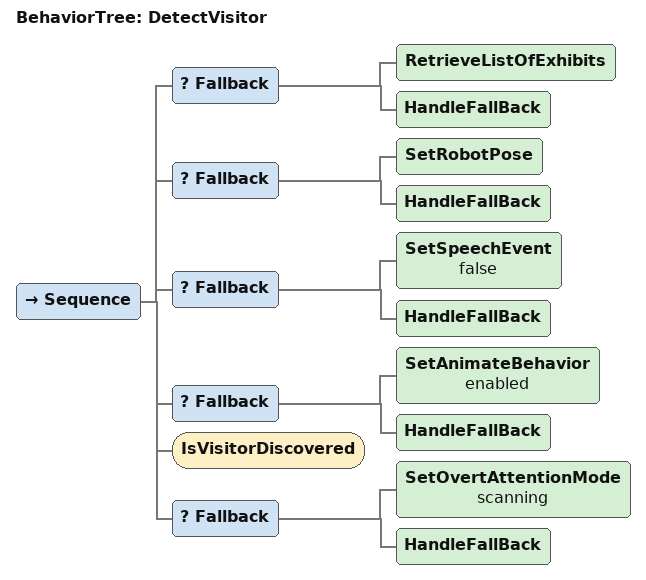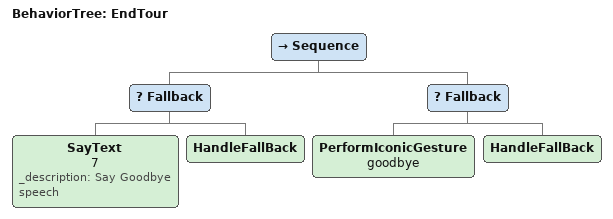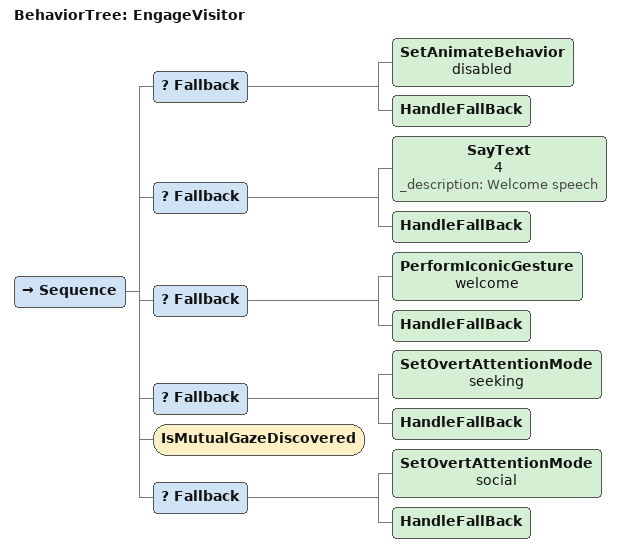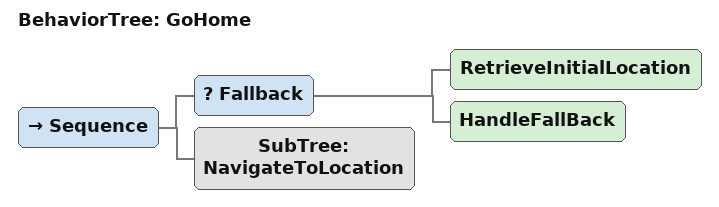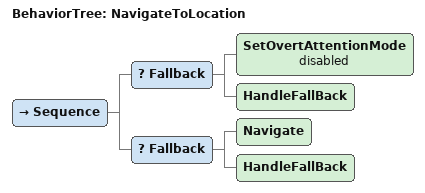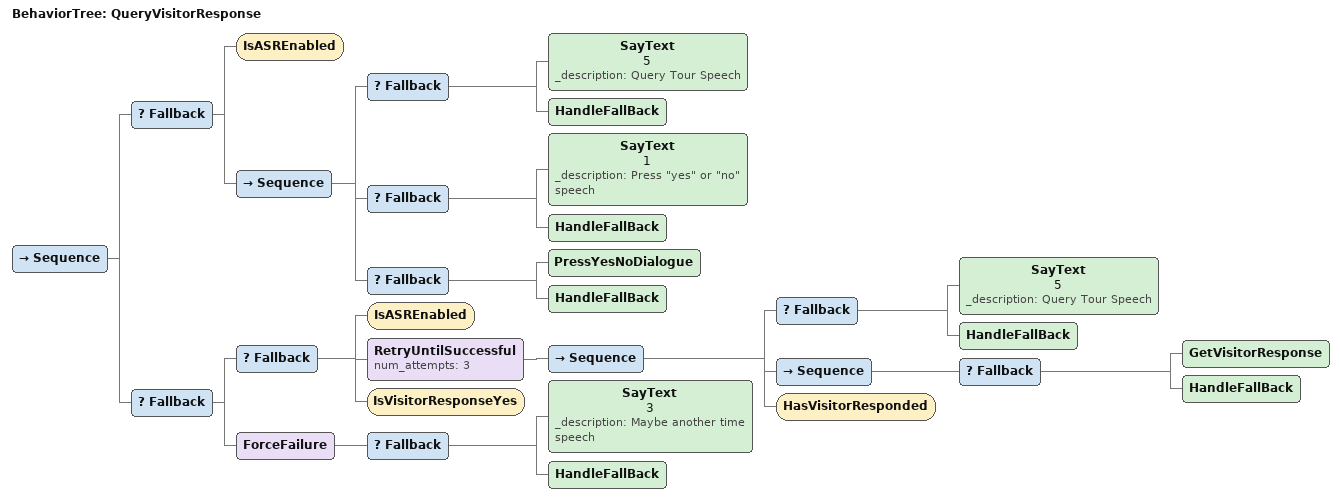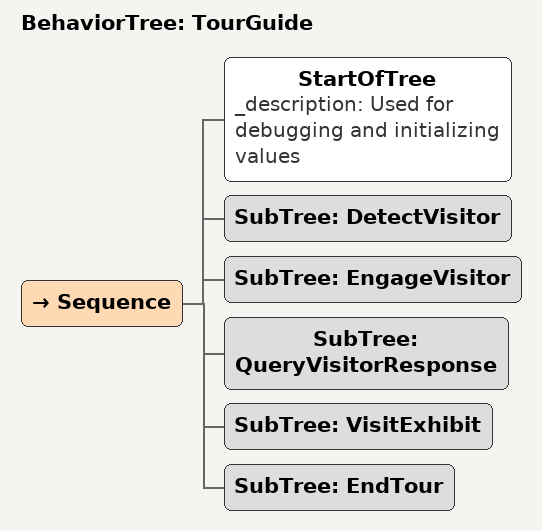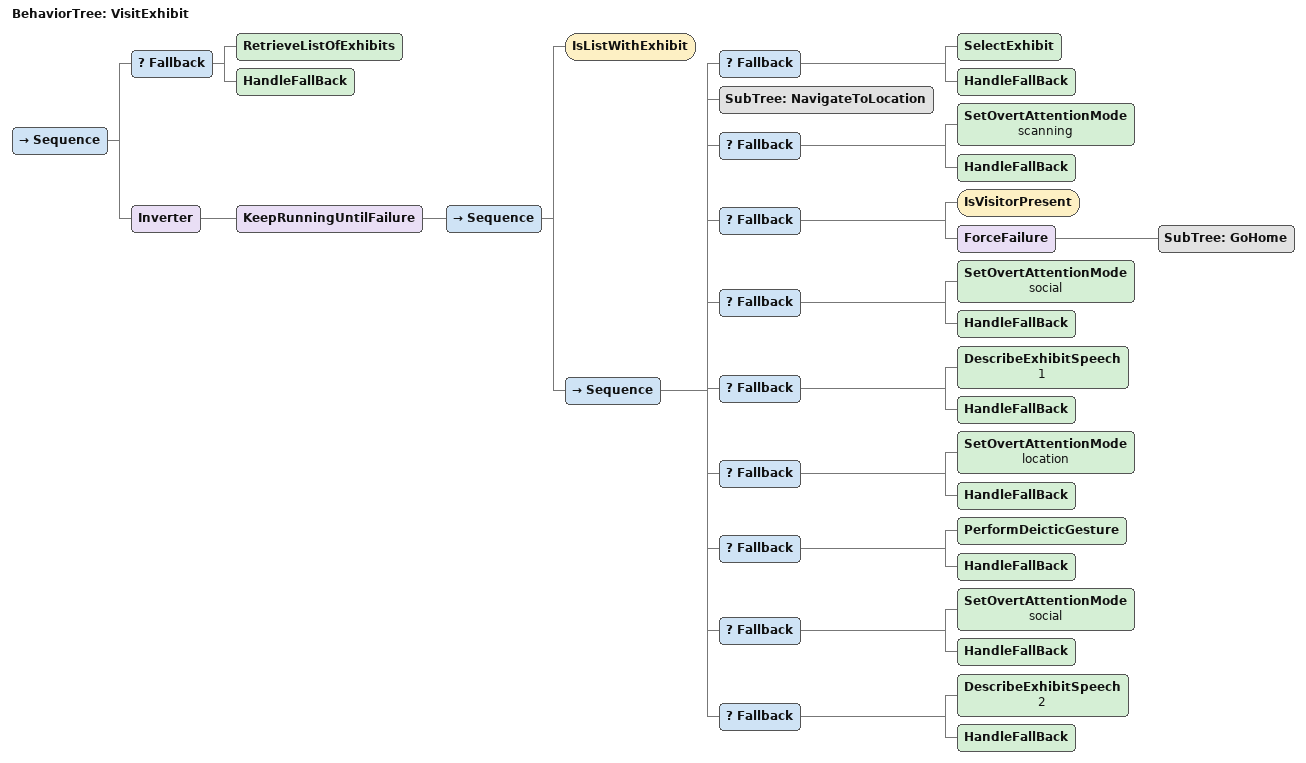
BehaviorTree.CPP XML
<?xml version="1.0" encoding="UTF-8"?>
<root BTCPP_format="4"
      main_tree_to_execute="TourGuide">
  <BehaviorTree ID="DetectVisitor">
    <Sequence>
      <Fallback>
        <RetrieveListOfExhibits/>
        <HandleFallBack/>
      </Fallback>
      <Fallback>
        <SetRobotPose/>
        <HandleFallBack/>
      </Fallback>
      <Fallback>
        <SetSpeechEvent name="false"/>
        <HandleFallBack/>
      </Fallback>
      <Fallback>
        <SetAnimateBehavior name="enabled"/>
        <HandleFallBack/>
      </Fallback>
      <IsVisitorDiscovered/>
      <Fallback>
        <SetOvertAttentionMode name="scanning"/>
        <HandleFallBack/>
      </Fallback>
    </Sequence>
  </BehaviorTree>

  <BehaviorTree ID="EndTour">
    <Sequence>
      <Fallback>
        <SayText name="7"
                 _description="Say Goodbye speech"/>
        <HandleFallBack/>
      </Fallback>
      <Fallback>
        <PerformIconicGesture name="goodbye"/>
        <HandleFallBack/>
      </Fallback>
    </Sequence>
  </BehaviorTree>

  <BehaviorTree ID="EngageVisitor">
    <Sequence>
      <Fallback>
        <SetAnimateBehavior name="disabled"/>
        <HandleFallBack/>
      </Fallback>
      <Fallback>
        <SayText name="4"
                 _description="Welcome speech"/>
        <HandleFallBack/>
      </Fallback>
      <Fallback>
        <PerformIconicGesture name="welcome"/>
        <HandleFallBack/>
      </Fallback>
      <Fallback>
        <SetOvertAttentionMode name="seeking"/>
        <HandleFallBack/>
      </Fallback>
      <IsMutualGazeDiscovered/>
      <Fallback>
        <SetOvertAttentionMode name="social"/>
        <HandleFallBack/>
      </Fallback>
    </Sequence>
  </BehaviorTree>

  <BehaviorTree ID="GoHome">
    <Sequence>
      <Fallback>
        <RetrieveInitialLocation/>
        <HandleFallBack/>
      </Fallback>
      <SubTree ID="NavigateToLocation"/>
    </Sequence>
  </BehaviorTree>

  <BehaviorTree ID="NavigateToLocation">
    <Sequence>
      <Fallback>
        <SetOvertAttentionMode name="disabled"/>
        <HandleFallBack/>
      </Fallback>
      <Fallback>
        <Navigate/>
        <HandleFallBack/>
      </Fallback>
    </Sequence>
  </BehaviorTree>

  <BehaviorTree ID="QueryVisitorResponse">
    <Sequence>
      <Fallback>
        <IsASREnabled/>
        <Sequence>
          <Fallback>
            <SayText name="5"
                     _description="Query Tour Speech"/>
            <HandleFallBack/>
          </Fallback>
          <Fallback>
            <SayText name="1"
                     _description="Press &quot;yes&quot; or &quot;no&quot; speech"/>
            <HandleFallBack/>
          </Fallback>
          <Fallback>
            <PressYesNoDialogue/>
            <HandleFallBack/>
          </Fallback>
        </Sequence>
      </Fallback>
      <Fallback>
        <Fallback>
          <IsASREnabled/>
          <RetryUntilSuccessful num_attempts="3">
            <Sequence>
              <Fallback>
                <SayText name="5"
                         _description="Query Tour Speech"/>
                <HandleFallBack/>
              </Fallback>
              <Sequence>
                <Fallback>
                  <GetVisitorResponse/>
                  <HandleFallBack/>
                </Fallback>
              </Sequence>
              <HasVisitorResponded/>
            </Sequence>
          </RetryUntilSuccessful>
          <IsVisitorResponseYes/>
        </Fallback>
        <ForceFailure>
          <Fallback>
            <SayText name="3"
                     _description="Maybe another time speech"/>
            <HandleFallBack/>
          </Fallback>
        </ForceFailure>
      </Fallback>
    </Sequence>
  </BehaviorTree>

  <BehaviorTree ID="TourGuide">
    <Sequence>
      <StartOfTree _description="Used for debugging and initializing values"/>
      <SubTree ID="DetectVisitor"/>
      <SubTree ID="EngageVisitor"/>
      <SubTree ID="QueryVisitorResponse"/>
      <SubTree ID="VisitExhibit"/>
      <SubTree ID="EndTour"/>
    </Sequence>
  </BehaviorTree>

  <BehaviorTree ID="VisitExhibit">
    <Sequence>
      <Fallback>
        <RetrieveListOfExhibits/>
        <HandleFallBack/>
      </Fallback>
      <Inverter>
        <KeepRunningUntilFailure>
          <Sequence>
            <IsListWithExhibit/>
            <Sequence>
              <Fallback>
                <SelectExhibit/>
                <HandleFallBack/>
              </Fallback>
              <SubTree ID="NavigateToLocation"/>
              <Fallback>
                <SetOvertAttentionMode name="scanning"/>
                <HandleFallBack/>
              </Fallback>
              <Fallback>
                <IsVisitorPresent/>
                <ForceFailure>
                  <SubTree ID="GoHome"/>
                </ForceFailure>
              </Fallback>
              <Fallback>
                <SetOvertAttentionMode name="social"/>
                <HandleFallBack/>
              </Fallback>
              <Fallback>
                <DescribeExhibitSpeech name="1"/>
                <HandleFallBack/>
              </Fallback>
              <Fallback>
                <SetOvertAttentionMode name="location"/>
                <HandleFallBack/>
              </Fallback>
              <Fallback>
                <PerformDeicticGesture/>
                <HandleFallBack/>
              </Fallback>
              <Fallback>
                <SetOvertAttentionMode name="social"/>
                <HandleFallBack/>
              </Fallback>
              <Fallback>
                <DescribeExhibitSpeech name="2"/>
                <HandleFallBack/>
              </Fallback>
            </Sequence>
          </Sequence>
        </KeepRunningUntilFailure>
      </Inverter>
    </Sequence>
  </BehaviorTree>

</root>
